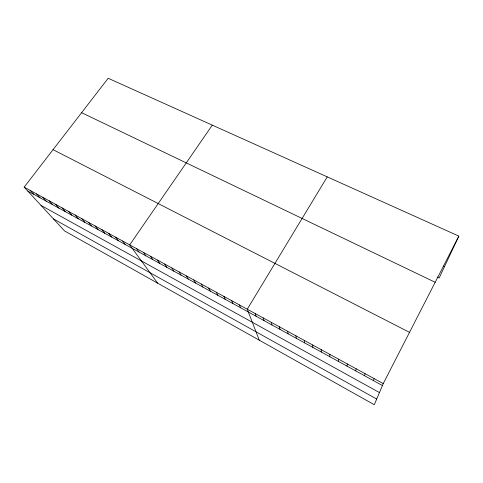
<?xml version="1.0" encoding="UTF-8"?>
<svg xmlns="http://www.w3.org/2000/svg" width="483" height="483" viewBox="0 0 483 483"><rect width="100%" height="100%" fill="white"/><g stroke="black" fill="none" stroke-linecap="round" stroke-linejoin="round"><path stroke-width="0.72" d="M329.786 356.677L329.823 354.371M338.348 361.375L338.511 359.123M346.999 366.12L347.283 363.928M355.723 370.908L356.146 368.77M364.538 375.738L365.088 373.667M373.437 380.616L374.12 378.606M458.85 236.109L383.242 383.599L374.295 404.73L64.595 230.965L24.15 187.138L108.168 78.27L458.85 236.109L439.138 277.997L437.121 277.037M327.239 176.875L247.254 309.198L259.274 340.195M212.297 125.139L129.698 244.881L157.645 283.171M443.183 266.042L444.481 266.652M81.603 112.69L435.183 282.277M53.064 149.67L409.512 332.358M24.15 187.138L383.242 383.599M27.773 191.057L382.421 385.543M41.013 205.408L379.445 392.57M53.486 218.926L376.698 399.055M30.338 190.525L33.901 194.42M36.581 193.937L40.083 197.813M42.878 197.384L46.314 201.23M49.224 200.856L52.599 204.671M55.623 204.357L58.932 208.149M62.078 207.883L65.32 211.651M68.58 211.445L71.762 215.183M75.143 215.032L78.252 218.745M81.76 218.654L84.803 222.337M88.431 222.307L91.408 225.953M95.163 225.99L98.067 229.606M101.949 229.703L104.781 233.289M108.796 233.446L111.549 237.002M115.703 237.225L118.383 240.751M122.67 241.035L125.272 244.525M136.574 248.642L139.019 252.066M143.511 252.44L145.878 255.827M150.509 256.268L152.797 259.619M157.567 260.132L159.77 263.446M164.685 264.026L166.804 267.304M171.863 267.95L173.898 271.192M179.108 271.917L181.059 275.117M186.414 275.914L188.273 279.077M193.786 279.947L195.555 283.068M201.224 284.01L202.902 287.095M208.722 288.116L210.31 291.158M216.293 292.257L217.785 295.258M223.931 296.435L225.326 299.394M231.635 300.649L232.933 303.565M239.411 304.906L240.606 307.774M255.175 313.527L256.165 316.305M263.163 317.899L264.05 320.634M271.229 322.312L272.001 324.993M279.367 326.768L280.031 329.394M287.578 331.26L288.134 333.838M295.868 335.794L296.308 338.323M304.236 340.376L304.562 342.852M312.682 344.995L312.893 347.416M321.213 349.662L321.298 352.029"/></g></svg>
